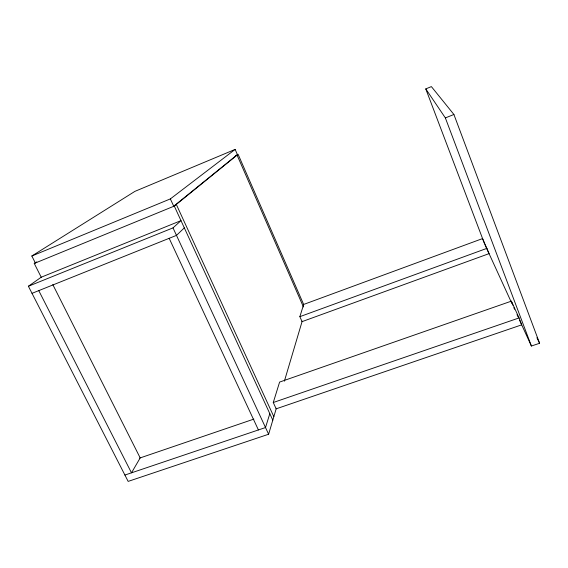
<?xml version="1.0" encoding="UTF-8"?>
<svg xmlns="http://www.w3.org/2000/svg" width="568" height="568" viewBox="0 0 568 568"><rect width="100%" height="100%" fill="white"/><g stroke="black" fill="none" stroke-linecap="round" stroke-linejoin="round"><path stroke-width="0.85" d="M28.4 286.258L173.013 227.882L180.986 220.632L41.215 277.219L28.4 286.258L128.155 481.401L268.621 434.243L276.339 408.236M284.376 381.185L302.19 321.168M269.814 413.66L265.512 427.548L124.903 475.054M273.272 402.513L279.605 382.072L511.363 301.154L519.081 317.931L521.694 324.846L276.162 408.832L273.272 402.513L519.081 317.931M299.868 316.66L303.653 304.448L482.566 238.581L489.062 253.64L302.055 321.637L299.868 316.66L487.046 248.308M184.316 227.867L176.485 235.379L32.014 293.336M41.443 277.66L34.25 263.46L174.291 206.077L238.091 154.283L303.61 304.363M170.364 198.899L235.138 149.405L237.41 154.61L173.73 206.212L170.364 198.899L31.836 256.012L35.337 262.927L36.813 261.962M34.25 263.46L36.182 262.196M31.836 256.012L134.9 191.373L235.138 149.405M235.443 155.788L237.076 155.107L303.433 306.961M484.504 243.686L425.773 88.913L431.375 86.599L453.91 114.48L539.6 343.271L531.399 346.026L519.55 320.167M425.773 88.913L445.369 117.931L453.91 114.48M139.678 458.078L253.861 419.106M38.766 290.624L131.492 472.832L140.182 457.907L52.81 284.596M536.888 337.711L539.6 343.271M169.172 238.311L258.412 429.948M173.013 227.882L268.621 434.243M176.314 204.43L273.833 416.685M174.291 206.077L272.803 420.15M484.859 244.453L511.825 303.319M513.834 307.693L514.551 309.255M517.001 314.594L518.108 317.015M445.369 117.931L531.399 346.026M511.363 301.154L512.904 305.243"/></g></svg>
